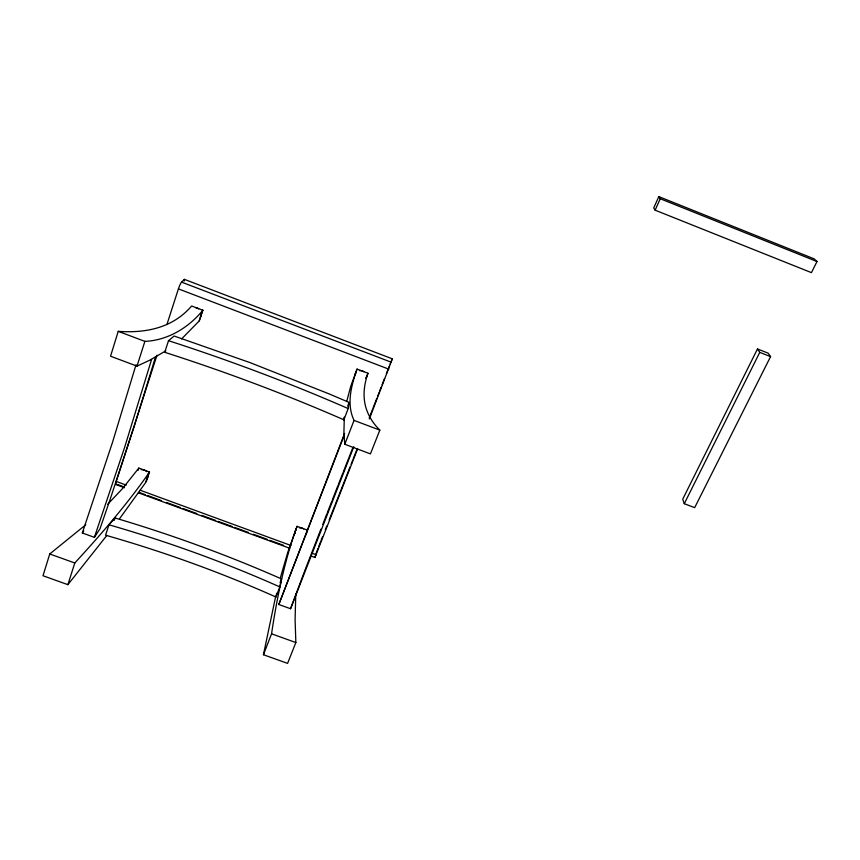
<?xml version="1.0" encoding="UTF-8"?>
<svg xmlns="http://www.w3.org/2000/svg" width="860" height="860" viewBox="0 0 860 860"><rect width="100%" height="100%" fill="white"/><g stroke="black" fill="none" stroke-linecap="round" stroke-linejoin="round"><path stroke-width="1.29" d="M295.786 593.518L295.098 619.598L295.851 642.549L287.584 663.383L263.44 654.739L275.694 596.303M344.322 417.197L343.892 433.289L344.796 444.265L370.434 453.876L379.84 430.129C371.434 421.938 365.382 411.058 364.307 399.244A790.458 187.276 -18 0 1 367.392 375.035L367.983 373.24L357.061 369.09L350.772 386.215L346.688 401.523M348.192 408.565L349.117 402.426L329.047 393.869L250.131 362.651L174.15 336.023L168.517 340.689L164.733 352.299C225.524 371.8 285.369 394.256 343.871 419.809L348.192 408.565C289.487 382.958 229.459 360.383 168.517 340.689M343.871 419.809L344.237 417.455M357.62 448.866L314.943 557.495L316.598 552.066M279.801 586.918L281.51 578.92C227.416 555.066 171.753 534.791 115.079 517.989L108.962 524.793L105.576 535.199C163.701 551.808 220.719 572.362 275.92 597.012L279.801 586.918C224.406 562.225 167.238 541.553 108.962 524.793M275.92 597.012L276.737 593.196M280.5 577.329L287.831 552.174L297.087 526.331L307.547 530.179M369.338 418.981L392.321 358.835L184.362 279.349L181.567 282.123A5.902 0.871 -69.3 0 0 178.407 288.895L166.883 324.596M136.052 364.694L112.585 442.115L82.323 532.974L94.385 537.339L99.986 528.782L110.177 499.241L134.343 425.947L155.638 356.588M151.564 359.48L124.861 446.652L94.385 537.339M181.578 338.937L199.337 320.823L202.842 310.256L191.673 305.999L190.297 307.504A1029.001 266.181 55.1 0 1 167.033 324.37C151.779 331.154 134.719 332.54 118.239 331.337L110.542 356.212L136.998 366.134L149.823 360.168L165.786 350.837M85.785 524.74L49.751 553.969L43 575.749L67.886 584.671L106.844 535.436M136.998 366.134L144.878 341.377C167.711 340.399 188.652 327.724 202.842 310.256M67.886 584.671L74.798 562.988L49.751 553.969M306.02 534.78L306.74 532.544M116.294 484.051A5.633 0.763 -68.1 0 1 116.229 481.439L156.993 355.202M114.337 520.268L115.079 517.989M138.019 470.485L138.815 468.077L149.511 472.011L146.318 481.621L119.561 518.731M199.197 320.758L202.713 310.191M145.942 481.492L149.135 471.871M344.602 433.386L278.823 604.494L290.551 608.74L304.333 571.857M357.061 369.09C351.385 385.205 346.214 404.092 354.051 420.411L344.796 444.265M296.227 528.674L297.087 526.331M316.931 551.163L317.265 550.239M317.619 549.303L317.974 548.357M318.684 546.465L319.038 545.53M278.823 604.494L344.312 435.031M280.07 582.661L281.51 578.92M347.698 406.135L349.117 402.426M365.994 378.389L367.983 373.24M290.551 608.74L353.793 446.748M319.393 544.616L320.07 542.854M386.419 373.606L388.677 367.79M263.44 654.739L271.556 633.809A1652.694 292.69 78.1 0 1 296.216 528.653M304.795 570.664L310.331 556.377M310.793 555.195L320.909 529.158M322.747 524.439L326.886 513.839M327.348 512.667L331.938 500.928M389.042 366.833L389.419 365.887M332.39 499.746L337.894 485.696M338.356 484.535L342.936 472.849M343.398 471.688L348.44 458.864M348.902 457.703L352.568 448.393M320.404 542.015L320.715 541.219M321.167 540.101L322.5 536.737M390.128 364.092L390.462 363.253M390.784 362.447L391.386 360.996M391.655 360.362L392.321 358.835M658.803 196.618L653.729 207.937L655.126 210.173L811.442 272.642L817 261.537L814.14 258.86L658.803 196.618L660.254 198.746L817 261.537M655.126 210.173L660.254 198.746M757.477 348.956L682.732 499.165L684.28 503.702L694.676 507.647L770.571 356.61L768.195 353.17L757.477 348.956L759.756 352.363L770.571 356.61M684.28 503.702L759.756 352.363M82.323 532.974L83.764 530.846M148.017 474.15L149.511 472.011M138.815 468.077L122.399 488.738L107.543 504.444M271.556 633.809L295.851 642.549M116.229 481.439L126.28 485.126M140.115 490.2L290.981 545.498M312.352 553.335L316.125 554.721M117.551 484.513L123.84 486.814M138.944 492.35L145.232 494.65M147.748 495.575L161.583 500.649M166.625 502.487L180.46 507.561M182.976 508.486L196.811 513.56M201.853 515.398L215.688 520.472M218.203 521.396L232.049 526.46M234.565 527.384L248.4 532.458M253.431 534.296L267.277 539.37M269.793 540.295L283.628 545.358M115.692 484.492L124.528 487.727M138.395 492.812L289.723 548.25M311.159 556.108L314.943 557.495M118.239 331.337L144.878 341.377M354.051 420.411L379.84 430.129M181.567 282.123L391.375 362.264M178.407 288.895L388.87 369.166M148.156 475.494A5.697 5.053 27.3 0 1 146.404 478.945M141.287 469.689A5.697 5.053 27.3 0 1 146.63 471.656M295.098 533.598A5.568 5.01 16.6 0 1 295.937 529.846M299.463 527.9A5.568 5.01 16.6 0 1 303.612 528.889M195.768 307.74A6.009 5.536 36 0 1 198.66 308.848M201.358 314.094A6.009 5.536 36 0 1 200.455 316.824M354.825 375.476A5.837 5.504 19 0 1 355.846 372.821M359.587 370.66A5.837 5.504 19 0 1 363.93 371.724M366.381 376.831A5.837 5.504 19 0 1 366.048 378.228M184.362 279.349A13.427 1.967 -69.3 0 1 184.148 281.069M384.527 378.518A522.923 10.513 -69.1 0 1 382.109 384.742M381.141 387.226A522.923 10.513 -69.1 0 1 379.701 390.945M379.228 392.181A522.923 10.513 -69.1 0 1 377.787 395.89M376.831 398.352A522.923 10.513 -69.1 0 1 373.014 408.145M372.541 409.371A522.923 10.513 -69.1 0 1 369.23 417.863M357.158 448.823A522.923 10.513 -69.1 0 1 353.051 459.283M352.568 460.53A522.923 10.513 -69.1 0 1 351.106 464.25M350.138 466.722A522.923 10.513 -69.1 0 1 341.087 489.759M340.614 490.952A522.923 10.513 -69.1 0 1 335.045 505.078M334.583 506.239A522.923 10.513 -69.1 0 1 329.176 519.902M326.757 526.008A522.923 10.513 -69.1 0 1 325.317 529.631M148.049 474.139A2329.267 249.185 -33.3 0 1 74.777 562.988"/></g></svg>
